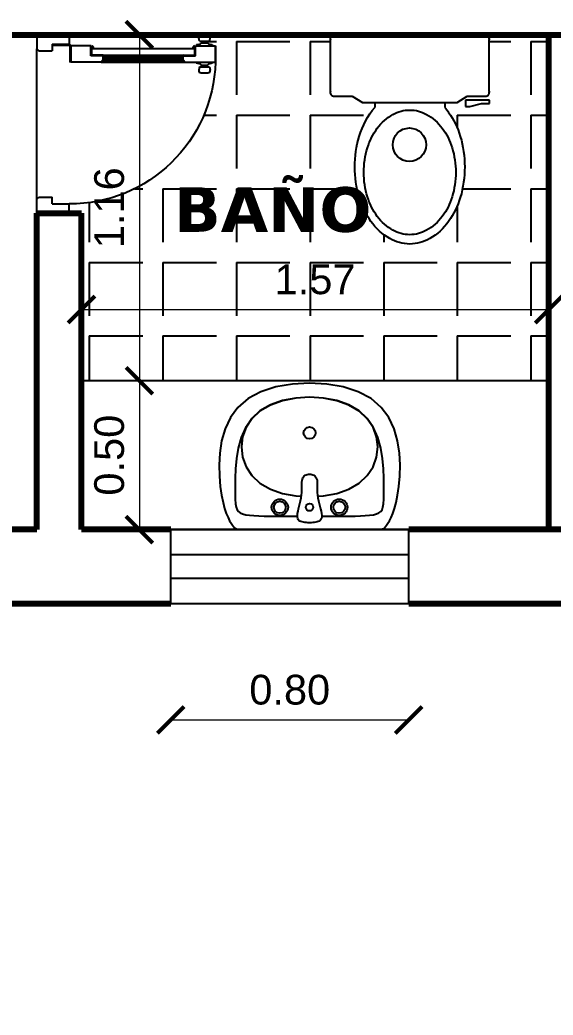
# Model space of a CAD drawing. Header units: inches. Extents: x -1.4 to 10.6, y -3.4 to 32.7.
# Drawn here: x 5.782 to 7.575, y 2.168 to 5.513 of the extents above; entities that cross this region are included whole.
import ezdxf

# ---------------------------------------------------------------- set-up
doc = ezdxf.new("R2010")
doc.units = ezdxf.units.IN
doc.header["$MEASUREMENT"] = 0
doc.linetypes.add('0', pattern=[0])
doc.linetypes.add('CONTINUA', pattern=[0])
for name, color, linetype in [('Baño', 2, 'Continuous'), ('Cotas', 60, 'Continuous'), ('Puertas', 1, 'Continuous'), ('Texto', 98, 'Continuous'), ('Textura piso', 8, 'Continuous'), ('Ventana', 4, 'Continuous')]:
    doc.layers.add(name, color=color, linetype=linetype)
doc.layers.add('Paredes', color=5, linetype='Continuous', lineweight=80)
doc.styles.get("Standard").update_dxf_attribs({"font": 'arial.ttf'})
doc.dimstyles.new('Cotas', dxfattribs={"dimtxt": 0.1, "dimasz": 0.09, "dimexe": 0.2, "dimexo": 0.4, "dimgap": 0.05, "dimtad": 1, "dimzin": 0, "dimdsep": 46, "dimtxsty": 'Standard', "dimblk": 'ARCHTICK', "dimcen": 0.09, "dimse1": 1, "dimse2": 1, "dimclrd": 60, "dimclre": 256, "dimadec": 0, "dimazin": 0, "dimtfac": 1, "dimtix": 1, "dimtofl": 0, "dimtmove": 1, "dimatfit": 3, "dimfxl": 0, "dimtolj": 1, "dimtzin": 0, "dimlwd": 9, "dimarcsym": 0})

# ---------------------------------------------------------------- blocks, each defined once
blk = doc.blocks.new('Baño')
at = {"layer": 'Baño'}
for p, q in [((148.2598698661608, 39.90494188053715), (148.4310189969524, 39.90494188053717)), ((148.2420898661609, 39.89160688053715), (148.2420898661609, 39.83141136659597)), ((148.4487989969523, 39.3848521794429), (148.4487989969523, 39.89160688053715)), ((148.2420898661609, 39.83141136659597), (148.220561570819, 39.79750871307729)), ((148.220561570819, 39.79750871307729), (148.220561570819, 39.47895034690276)), ((148.220561570819, 39.75585038143082, 0.32), (148.2046609209709, 39.75585038143082, 0.32)), ((148.220561570819, 39.52060867854924, 0.32), (148.2042419111562, 39.52060867854924, 0.32)), ((148.220561570819, 39.47895034690276), (148.2420898661609, 39.44504769338408)), ((148.207575777747, 39.45050578759805, 0.62), (148.207575777747, 39.43618843238762, 0.62)), ((148.228703689691, 39.45050578759805, 0.62), (148.207575777747, 39.45050578759805, 0.62)), ((148.228703689691, 39.37050578759805, 0.62), (148.228703689691, 39.45050578759805, 0.62)), ((148.2420898661609, 39.44504769338408), (148.2420898661609, 39.38485217944296)), ((148.207575777747, 39.43618843238762, 0.62), (148.2178061351094, 39.39701970932495, 0.62)), ((148.2178061351094, 39.39701970932495, 0.62), (148.2178061351094, 39.37050578759805, 0.62)), ((148.2178061351094, 39.37050578759805, 0.62), (148.228703689691, 39.37050578759805, 0.62)), ((148.2598698661695, 39.37151717944296), (148.4310189969691, 39.3715171794429))]:
    blk.add_line(p, q, dxfattribs=at)
for points in [[(147.7453549411093, 39.63822952999003, -0.1324146496395949), (147.7634615109728, 39.70540146241761, -0.1066858000349625), (147.8212793063482, 39.76882909298546, -0.08321270228500031), (147.9019459951126, 39.80809676262373, -0.0718684352247212), (148.0045769386224, 39.82292520321816, -0.07186843522473267), (148.1072078821323, 39.80809676262372, -0.1029326878434058), (148.2046609209712, 39.75585038143082, -0.1066858000349374)], [(148.2042419111581, 39.52060867854924, -0.02569059615055028), (148.1878745708967, 39.5076299669946, -0.0832127022849835), (148.1072078821323, 39.46836229735632, -0.07186843522471563), (148.0045769386224, 39.45353385676189, -0.0718684352247212), (147.9019459951126, 39.46836229735632, -0.08321270228500031), (147.8212793063482, 39.5076299669946, -0.1066858000349711), (147.7634615109728, 39.57105759756247, -0.1324146496395283), (147.7453549411093, 39.63822952999003, -0.1324146496395949)]]:
    blk.add_lwpolyline(points, format="xyb", dxfattribs=at)
blk.add_lwpolyline([(147.9861445931969, 39.79278360772889, -0.07425913598436505), (148.0688785474117, 39.78042796964695, -0.08494933171135165), (148.1343171702066, 39.74751731443708, -0.1062978678153886), (148.1809002466463, 39.6947806705178, -0.1286324287259452), (148.1956922611758, 39.6382348152536, -0.1286324287259608), (148.1809002466463, 39.58168895998941, -0.1062978678154223), (148.1343171702066, 39.52895231607012, -0.08494933171135154), (148.0688785474117, 39.49604166086024, -0.07425913598439468), (147.9861445931969, 39.4836860227783, -0.07425913598436505), (147.9034106389822, 39.49604166086024, -0.08494933171135173), (147.8379720161873, 39.52895231607012, -0.1062978678153378), (147.7913889397475, 39.58168895998938, -0.1286324287259217), (147.7765969252181, 39.6382348152536, -0.1286324287259374), (147.7913889397475, 39.6947806705178, -0.1062978678153715), (147.8379720161873, 39.74751731443708, -0.08494933171130772), (147.9034106389821, 39.78042796964695, -0.07425913598438207)], format="xyb", close=True, dxfattribs=at)
blk.add_circle((148.0790900208394, 39.63932546672962), 0.05616741615928333, dxfattribs=at)
for centre, start, end in [((148.2552800966352, 39.89254073990467), 69.69005046657914, 184.0497448252394), ((148.435608766478, 39.89254073990467), 355.9502551747607, 110.3099495334209), ((148.2552800966352, 39.38391832007537), 175.9502551747602, 290.3099495687844), ((148.435608766478, 39.38391832007537), 249.6900505346408, 4.049744825239368)]:
    blk.add_arc(centre, 0.01322324745609266, start, end, dxfattribs=at)
blk = doc.blocks.new('lavacaras')
at = {"layer": 'Baño', "linetype": '0'}
for p, q in [((152.2572976162568, 38.13559269389017), (152.2068418870901, 38.11918644389017)), ((152.3125970954235, 38.14543644389017), (152.2572976162568, 38.13559269389017)), ((152.3703184495901, 38.14871769389017), (152.3125970954235, 38.14543644389017)), ((152.4280398037568, 38.14543644389017), (152.3703184495901, 38.14871769389017)), ((152.4833392829235, 38.13559269389017), (152.4280398037568, 38.14543644389017)), ((152.5337950120901, 38.11918644389017), (152.4833392829235, 38.13559269389017)), ((152.2068418870901, 38.11918644389017), (152.1636517829235, 38.09621769389017)), ((152.3703184495901, 38.10100936055684), (152.3237689704235, 38.09815779805683)), ((152.3703184495901, 38.1008010272235), (152.3237689704235, 38.0979104022235)), ((152.4168679287568, 38.09815779805683), (152.3703184495901, 38.10100936055684)), ((152.4168679287568, 38.0979104022235), (152.3703184495901, 38.1008010272235)), ((152.5769851162568, 38.09621769389017), (152.5337950120901, 38.11918644389017)), ((152.1295632412568, 38.06693058451517), (152.1040684495901, 38.03254581889017)), ((152.1636517829235, 38.09621769389017), (152.1295632412568, 38.06693058451517)), ((152.2384825120901, 38.07534529805684), (152.2036517829235, 38.05538436055684)), ((152.2384825120901, 38.0747854022235), (152.2036517829235, 38.0545510272235)), ((152.2791726162568, 38.08960311055684), (152.2384825120901, 38.07534529805684)), ((152.2791726162568, 38.0892385272235), (152.2384825120901, 38.0747854022235)), ((152.3237689704235, 38.09815779805683), (152.2791726162568, 38.08960311055684)), ((152.3237689704235, 38.0979104022235), (152.2791726162568, 38.0892385272235)), ((152.4614642829235, 38.08960311055684), (152.4168679287568, 38.09815779805683)), ((152.4614642829235, 38.0892385272235), (152.4168679287568, 38.0979104022235)), ((152.5021543870901, 38.07534529805684), (152.4614642829235, 38.08960311055684)), ((152.5021543870901, 38.0747854022235), (152.4614642829235, 38.0892385272235)), ((152.5369851162568, 38.05538436055684), (152.5021543870901, 38.07534529805684)), ((152.5369851162568, 38.0545510272235), (152.5021543870901, 38.0747854022235)), ((152.6110736579234, 38.06693058451517), (152.5769851162568, 38.09621769389017)), ((152.6365684495901, 38.03254581889017), (152.6110736579234, 38.06693058451517)), ((152.1040684495901, 38.03254581889017), (152.0860736579235, 37.99452824076517)), ((152.2036517829235, 38.0545510272235), (152.1761452725068, 38.02876163920267)), ((152.2036517829235, 38.05538436055684), (152.1763080329235, 38.02995792826517)), ((152.5643288662568, 38.02995792826517), (152.5369851162568, 38.05538436055684)), ((152.5644916266735, 38.02876163920267), (152.5369851162568, 38.0545510272235)), ((152.6545632412568, 37.99452824076517), (152.6365684495901, 38.03254581889017)), ((152.1554746995901, 37.99854842305683), (152.1406635016735, 37.96526880066101)), ((152.1567767829235, 38.0002541522235), (152.1450580329235, 37.96769881368184)), ((152.1761452725068, 38.02876163920267), (152.1554746995901, 37.99854842305683)), ((152.1763080329235, 38.02995792826517), (152.1567767829235, 38.0002541522235)), ((152.5838601162568, 38.0002541522235), (152.5643288662568, 38.02995792826517)), ((152.5851621995901, 37.99854842305683), (152.5644916266735, 38.02876163920267)), ((152.5955788662568, 37.96769881368184), (152.5838601162568, 38.0002541522235)), ((152.5999733975068, 37.96526880066101), (152.5851621995901, 37.99854842305683)), ((152.0860736579235, 37.99452824076517), (152.0744851162568, 37.95434269389017)), ((152.1406635016735, 37.96526880066101), (152.1307351162568, 37.93028019389017)), ((152.1450580329235, 37.96769881368184), (152.1411517829235, 37.93371769389017)), ((152.5994851162568, 37.93371769389017), (152.5955788662568, 37.96769881368184)), ((152.6099017829235, 37.93028019389017), (152.5999733975068, 37.96526880066101)), ((152.6661517829235, 37.95434269389017), (152.6545632412568, 37.99452824076517)), ((152.0744851162568, 37.95434269389017), (152.0682090745901, 37.91345402201517)), ((152.1411517829235, 37.93371769389017), (152.1450580329235, 37.8997365740985)), ((152.5955788662568, 37.8997365740985), (152.5994851162568, 37.93371769389017)), ((152.6724278245901, 37.91345402201517), (152.6661517829235, 37.95434269389017)), ((152.0682090745901, 37.91345402201517), (152.0661517829234, 37.87332706889017)), ((152.1307351162568, 37.93028019389017), (152.1247129808401, 37.89494002461934)), ((152.1450580329235, 37.8997365740985), (152.1567767829235, 37.86718123555684)), ((152.5838601162568, 37.86718123555683), (152.5955788662568, 37.8997365740985)), ((152.6159239183401, 37.89494002461934), (152.6099017829235, 37.93028019389017)), ((152.6744851162568, 37.87332706889017), (152.6724278245901, 37.91345402201517)), ((152.0661517829234, 37.87332706889017), (152.0672194912568, 37.83542667826516)), ((152.1247129808401, 37.89494002461934), (152.1216205329235, 37.8606057147235)), ((152.1567767829235, 37.86718123555684), (152.1763080329235, 37.83747745951517)), ((152.5643288662568, 37.83747745951517), (152.5838601162568, 37.86718123555683)), ((152.6190163662568, 37.8606057147235), (152.6159239183401, 37.89494002461934)), ((152.6734174079235, 37.83542667826516), (152.6744851162568, 37.87332706889017)), ((152.0672194912568, 37.83542667826516), (152.0703184495901, 37.80121769389017)), ((152.1216205329235, 37.8606057147235), (152.1204812100068, 37.82863468607767)), ((152.1763080329235, 37.83747745951517), (152.2036517829235, 37.8120510272235)), ((152.347719979538, 37.83024740580423), (152.3498692308401, 37.83361321211933)), ((152.3498692308401, 37.83361321211933), (152.3525165290172, 37.83635401452819)), ((152.3525165290172, 37.83635401452819), (152.3555788662568, 37.83850888139017)), ((152.3555788662568, 37.83850888139017), (152.3589732347464, 37.84011688106465)), ((152.3589732347464, 37.84011688106465), (152.3626166266735, 37.841217081911)), ((152.3626166266735, 37.841217081911), (152.3664260342255, 37.84184855228861)), ((152.3664260342255, 37.84184855228861), (152.3703184495901, 37.84205036055684)), ((152.3703184495901, 37.84205036055684), (152.3742108649547, 37.84184855228861)), ((152.3742108649547, 37.84184855228861), (152.3780202725068, 37.841217081911)), ((152.3780202725068, 37.841217081911), (152.3816636644339, 37.84011688106465)), ((152.3816636644339, 37.84011688106465), (152.3850580329234, 37.83850888139017)), ((152.3850580329234, 37.83850888139017), (152.388120370163, 37.83635401452819)), ((152.388120370163, 37.83635401452819), (152.3907676683401, 37.83361321211933)), ((152.3907676683401, 37.83361321211933), (152.3929169196422, 37.83024740580423)), ((152.5369851162568, 37.8120510272235), (152.5643288662568, 37.83747745951517)), ((152.6201556891735, 37.82863468607767), (152.6190163662568, 37.8606057147235)), ((152.6703184495901, 37.80121769389017), (152.6734174079235, 37.83542667826516)), ((152.0703184495901, 37.80121769389017), (152.0744997646943, 37.77184269389017)), ((152.1204812100068, 37.82863468607767), (152.1203184495901, 37.80038436055683)), ((152.1203184495901, 37.80038436055683), (152.1203672777151, 37.7768947772235)), ((152.2036517829235, 37.8120510272235), (152.2384825120901, 37.7920900897235)), ((152.3446539801891, 37.81008239050475), (152.3447618089651, 37.81610694389017)), ((152.3447194912568, 37.80345723555683), (152.3446539801891, 37.81008239050475)), ((152.3447947679495, 37.79626565873392), (152.3447194912568, 37.80345723555683)), ((152.3447618089651, 37.81610694389017), (152.3452065518036, 37.82149671602559)), ((152.3452065518036, 37.82149671602559), (152.3461517829234, 37.82621752722351)), ((152.3461517829234, 37.82621752722351), (152.347719979538, 37.83024740580423)), ((152.3929169196422, 37.83024740580423), (152.3944851162568, 37.82621752722351)), ((152.3944851162568, 37.82621752722351), (152.395430347051, 37.82149671602559)), ((152.395430347051, 37.82149671602559), (152.3958750876109, 37.81610694389017)), ((152.3959173870901, 37.80345723555683), (152.3958420905406, 37.79626565873392)), ((152.3958750876109, 37.81610694389017), (152.3959829102021, 37.81008239050475)), ((152.3959829102021, 37.81008239050475), (152.3959173870901, 37.80345723555683)), ((152.5021543870901, 37.7920900897235), (152.5369851162568, 37.8120510272235)), ((152.6203184495901, 37.80038436055683), (152.6201556891735, 37.82863468607767)), ((152.6202696214651, 37.7768947772235), (152.6203184495901, 37.80038436055683)), ((152.666137134486, 37.77184269389017), (152.6703184495901, 37.80121769389017)), ((152.0744997646943, 37.77184269389017), (152.0793939704234, 37.74715519389017)), ((152.1203672777151, 37.7768947772235), (152.1207090745901, 37.75793644389017)), ((152.2384825120901, 37.7920900897235), (152.2791726162568, 37.7778322772235)), ((152.2791726162568, 37.7778322772235), (152.3237689704235, 37.7692775897235)), ((152.3237689704235, 37.7692775897235), (152.3428757699025, 37.76810713123793)), ((152.3419806403453, 37.76254558288757), (152.3434434495901, 37.77163419389016)), ((152.3434434495901, 37.77163419389016), (152.3443203213349, 37.78031995821308)), ((152.3443203213349, 37.78031995821308), (152.3447162360484, 37.78854183972351)), ((152.3447162360484, 37.78854183972351), (152.3447947679495, 37.79626565873392)), ((152.3958420905406, 37.79626565873392), (152.3959205928193, 37.78854183972351)), ((152.3959205928193, 37.78854183972351), (152.3963164661917, 37.78031995821308)), ((152.3963164661917, 37.78031995821308), (152.3971932829234, 37.77163419389016)), ((152.3971932829234, 37.77163419389016), (152.3986560228323, 37.76254558288757)), ((152.3977609375933, 37.76810711949558), (152.4168679287568, 37.7692775897235)), ((152.4168679287568, 37.7692775897235), (152.4614642829235, 37.7778322772235)), ((152.4614642829235, 37.7778322772235), (152.5021543870901, 37.7920900897235)), ((152.6199278245901, 37.75793644389017), (152.6202696214651, 37.7768947772235)), ((152.6612429287568, 37.74715519389017), (152.666137134486, 37.77184269389017)), ((152.0793939704234, 37.74715519389017), (152.0847764574026, 37.72668644389017)), ((152.1207090745901, 37.75793644389017), (152.1216368089651, 37.74296248555684)), ((152.1216368089651, 37.74296248555684), (152.1234434495901, 37.73142602722351)), ((152.1234434495901, 37.73142602722351), (152.1264219652151, 37.72278019389017)), ((152.3334438564912, 37.72580047481465), (152.3356049079235, 37.7346547147235)), ((152.3356049079235, 37.7346547147235), (152.3378733812307, 37.74386052494486)), ((152.3378733812307, 37.74386052494486), (152.3400612881318, 37.75322258711934)), ((152.3400612881318, 37.75322258711934), (152.3419806403453, 37.76254558288757)), ((152.3986560228323, 37.76254558288757), (152.4005752959443, 37.75322258711934)), ((152.4005752959443, 37.75322258711934), (152.4027631198375, 37.74386052494486)), ((152.4027631198375, 37.74386052494486), (152.4050315120901, 37.7346547147235)), ((152.4050315120901, 37.7346547147235), (152.4071924902802, 37.72580047481465)), ((152.6142149339651, 37.72278019389017), (152.6171934495901, 37.73142602722351)), ((152.6171934495901, 37.73142602722351), (152.6190000902151, 37.74296248555684)), ((152.6190000902151, 37.74296248555684), (152.6199278245901, 37.75793644389017)), ((152.6558604417776, 37.72668644389017), (152.6612429287568, 37.74715519389017)), ((152.0847764574026, 37.72668644389017), (152.0904226162568, 37.70996769389017)), ((152.0904226162568, 37.70996769389017), (152.096107837611, 37.69653019389017)), ((152.1264219652151, 37.72278019389017), (152.1308653245901, 37.71647811055684)), ((152.1308653245901, 37.71647811055684), (152.1370664964651, 37.71197290222351)), ((152.1370664964651, 37.71197290222351), (152.1453184495901, 37.70871769389016)), ((152.1453184495901, 37.70871769389016), (152.1558327725068, 37.70624210795267)), ((152.1558327725068, 37.70624210795267), (152.1684955329235, 37.70438175639017)), ((152.1684955329235, 37.70438175639017), (152.1831114183401, 37.70304874857767)), ((152.1831114183401, 37.70304874857767), (152.1994851162568, 37.70215519389017)), ((152.1994851162568, 37.70215519389017), (152.2174213141735, 37.70161320170267)), ((152.2174213141735, 37.70161320170267), (152.2367246995901, 37.70133488139017)), ((152.2367246995901, 37.70133488139017), (152.2571999600068, 37.70123234232767)), ((152.2571999600068, 37.70123234232767), (152.2786517829234, 37.70121769389017)), ((152.2786517829234, 37.70121769389017), (152.3008848558401, 37.70121769389017)), ((152.3008848558401, 37.70121769389017), (152.3237038662568, 37.70121769389017)), ((152.3237038662568, 37.70121769389017), (152.3295254496966, 37.70121769389017)), ((152.3294851162568, 37.70330036055684), (152.3301959723766, 37.70992797937194)), ((152.3295925381318, 37.69775350020527), (152.3294851162568, 37.70330036055684)), ((152.3305007412568, 37.69322229024434), (152.3295925381318, 37.69775350020527)), ((152.3301959723766, 37.70992797937194), (152.3315782152151, 37.71749312357767)), ((152.3315782152151, 37.71749312357767), (152.3334438564912, 37.72580047481465)), ((152.4071924902802, 37.72580047481465), (152.409058071986, 37.71749312357767)), ((152.409058071986, 37.71749312357767), (152.4104402747854, 37.70992797937194)), ((152.4110437090302, 37.69775350020527), (152.4101355459443, 37.69322229024434)), ((152.4104402747854, 37.70992797937194), (152.4111511162568, 37.70330036055684)), ((152.4111511162568, 37.70330036055684), (152.4110437090302, 37.69775350020527)), ((152.411110788317, 37.70121769389017), (152.4169330329235, 37.70121769389017)), ((152.4169330329235, 37.70121769389017), (152.4397520433401, 37.70121769389017)), ((152.4397520433401, 37.70121769389017), (152.4619851162568, 37.70121769389017)), ((152.4619851162568, 37.70121769389017), (152.4834369391735, 37.70123234232767)), ((152.4834369391735, 37.70123234232767), (152.5039121995901, 37.70133488139017)), ((152.5039121995901, 37.70133488139017), (152.5232155850068, 37.70161320170267)), ((152.5232155850068, 37.70161320170267), (152.5411517829235, 37.70215519389017)), ((152.5411517829235, 37.70215519389017), (152.5575254808401, 37.70304874857767)), ((152.5575254808401, 37.70304874857767), (152.5721413662568, 37.70438175639017)), ((152.5721413662568, 37.70438175639017), (152.5848041266734, 37.70624210795267)), ((152.5848041266734, 37.70624210795267), (152.5953184495901, 37.70871769389016)), ((152.5953184495901, 37.70871769389016), (152.6035704027151, 37.71197290222351)), ((152.6035704027151, 37.71197290222351), (152.6097715745901, 37.71647811055684)), ((152.6097715745901, 37.71647811055684), (152.6142149339651, 37.72278019389017)), ((152.6445290615693, 37.69653019389017), (152.6502142829235, 37.70996769389017)), ((152.6502142829235, 37.70996769389017), (152.6558604417776, 37.72668644389017)), ((152.096107837611, 37.69653019389017), (152.1016075120901, 37.68590519389017)), ((152.1016075120901, 37.68590519389017), (152.1066970303193, 37.67762394389017)), ((152.1066970303193, 37.67762394389017), (152.1111517829235, 37.67121769389017)), ((152.1111517829235, 37.67121769389017), (152.1148480719859, 37.66626652201517)), ((152.1148480719859, 37.66626652201517), (152.1180658454234, 37.66254581889017)), ((152.3321511318818, 37.68958953731465), (152.3305007412568, 37.69322229024434)), ((152.3344851162568, 37.68673804805684), (152.3321511318818, 37.68958953731465)), ((152.3374441006318, 37.68455062911153), (152.3344851162568, 37.68673804805684)), ((152.3409694912568, 37.68291008711934), (152.3374441006318, 37.68455062911153)), ((152.3450026943818, 37.6816992287209), (152.3409694912568, 37.68291008711934)), ((152.3494851162568, 37.68080086055684), (152.3450026943818, 37.6816992287209)), ((152.3543516523896, 37.68011732149434), (152.3494851162568, 37.68080086055684)), ((152.3595111553193, 37.67962907930684), (152.3543516523896, 37.68011732149434)), ((152.3648659668427, 37.67933613399434), (152.3595111553193, 37.67962907930684)), ((152.3703184287568, 37.67923848555684), (152.3648659668427, 37.67933613399434)), ((152.3757708828583, 37.67933613399434), (152.3703184287568, 37.67923848555684)), ((152.3811256709443, 37.67962907930684), (152.3757708828583, 37.67933613399434)), ((152.3862851348115, 37.68011732149434), (152.3811256709443, 37.67962907930684)), ((152.3911516162568, 37.68080086055684), (152.3862851348115, 37.68011732149434)), ((152.3956339687958, 37.6816992287209), (152.3911516162568, 37.68080086055684)), ((152.3996670928193, 37.68291008711934), (152.3956339687958, 37.6816992287209)), ((152.4031924004365, 37.68455062911153), (152.3996670928193, 37.68291008711934)), ((152.4061513037568, 37.68673804805684), (152.4031924004365, 37.68455062911153)), ((152.4084852148896, 37.68958953731465), (152.4061513037568, 37.68673804805684)), ((152.4101355459443, 37.69322229024434), (152.4084852148896, 37.68958953731465)), ((152.6225710537568, 37.66254581889017), (152.6257888271943, 37.66626652201517)), ((152.6257888271943, 37.66626652201517), (152.6294851162568, 37.67121769389017)), ((152.6294851162568, 37.67121769389017), (152.6339398688609, 37.67762394389017)), ((152.6339398688609, 37.67762394389017), (152.6390293870901, 37.68590519389017)), ((152.6390293870901, 37.68590519389017), (152.6445290615693, 37.69653019389017)), ((152.1180658454234, 37.66254581889017), (152.121185962611, 37.65987980326517)), ((152.121185962611, 37.65987980326517), (152.1245892829235, 37.65809269389017)), ((152.1245892829235, 37.65809269389017), (152.1286566657359, 37.65700870951517)), ((152.1286566657359, 37.65700870951517), (152.1337689704234, 37.65645206889018)), ((152.1303184495901, 37.65621769389017), (152.6103184495901, 37.65621769389017)), ((152.1337689704234, 37.65645206889018), (152.1403070563609, 37.65624699076517)), ((152.1403070563609, 37.65624699076517), (152.1486517829235, 37.65621769389017)), ((152.1486517829235, 37.65621769389017), (152.1590928636526, 37.65621769389017)), ((152.1590928636526, 37.65621769389017), (152.1715554287568, 37.65621769389017)), ((152.1715554287568, 37.65621769389017), (152.1858734626109, 37.65621769389017)), ((152.1858734626109, 37.65621769389017), (152.2018809495901, 37.65621769389017)), ((152.2018809495901, 37.65621769389017), (152.2194118740693, 37.65621769389017)), ((152.2194118740693, 37.65621769389017), (152.2383002204234, 37.65621769389017)), ((152.2383002204234, 37.65621769389017), (152.2583799730276, 37.65621769389017)), ((152.2583799730276, 37.65621769389017), (152.2794851162568, 37.65621769389017)), ((152.2794851162568, 37.65621769389017), (152.3014414964651, 37.65621769389017)), ((152.3014414964651, 37.65621769389017), (152.3240424079235, 37.65621769389017)), ((152.3240424079235, 37.65621769389017), (152.3470730068818, 37.65621769389017)), ((152.3470730068818, 37.65621769389017), (152.3703184495901, 37.65621769389017)), ((152.3703184495901, 37.65621769389017), (152.3935638922985, 37.65621769389017)), ((152.3935638922985, 37.65621769389017), (152.4165944912568, 37.65621769389017)), ((152.4165944912568, 37.65621769389017), (152.4391954027151, 37.65621769389017)), ((152.4391954027151, 37.65621769389017), (152.4611517829235, 37.65621769389017)), ((152.4611517829235, 37.65621769389017), (152.4822569261526, 37.65621769389017)), ((152.4822569261526, 37.65621769389017), (152.5023366787568, 37.65621769389017)), ((152.5023366787568, 37.65621769389017), (152.5212250251109, 37.65621769389017)), ((152.5212250251109, 37.65621769389017), (152.5387559495901, 37.65621769389017)), ((152.5387559495901, 37.65621769389017), (152.5547634365693, 37.65621769389017)), ((152.5547634365693, 37.65621769389017), (152.5690814704234, 37.65621769389017)), ((152.5690814704234, 37.65621769389017), (152.5815440355276, 37.65621769389017)), ((152.5815440355276, 37.65621769389017), (152.5919851162568, 37.65621769389017)), ((152.5919851162568, 37.65621769389017), (152.6003298428193, 37.65624699076517)), ((152.6003298428193, 37.65624699076517), (152.6068679287568, 37.65645206889018)), ((152.6068679287568, 37.65645206889018), (152.6119802334443, 37.65700870951517)), ((152.6119802334443, 37.65700870951517), (152.6160476162568, 37.65809269389017)), ((152.6160476162568, 37.65809269389017), (152.6194509365693, 37.65987980326517)), ((152.6194509365693, 37.65987980326517), (152.6225710537568, 37.66254581889017))]:
    blk.add_line(p, q, dxfattribs=at)
for centre, radius in [((152.3703184495901, 37.9811533935036), 0.02), ((152.2703184495901, 37.73121769389017), 0.0275), ((152.2703184495901, 37.73121769389017), 0.02), ((152.3703184495901, 37.73121769389017), 0.0125), ((152.4703184495901, 37.73121769389017), 0.0275), ((152.4703184495901, 37.73121769389017), 0.02)]:
    blk.add_circle(centre, radius, dxfattribs=at)
blk = doc.blocks.new('puerta')
at = {"layer": 'Puertas'}
for p, q in [((146.9906374203522, 39.05683716499534), (146.9906374202843, 38.94883716393373)), ((146.9906374203522, 39.05683716499534), (147.0377794202944, 39.05683716406654)), ((146.9906374203522, 39.05683716499534), (146.9906374202843, 38.94883716393373)), ((146.9906374203522, 39.05683716499534), (147.0377794202944, 39.05683716406654)), ((147.0377794202944, 39.05683716406654), (147.0446374202665, 39.04997916447999)), ((147.0377794202944, 39.05683716406654), (147.0446374202665, 39.04997916447999)), ((147.0446374202665, 39.04997916447999), (147.0446374202448, 39.00499716510603)), ((147.0446374202665, 39.04997916447999), (147.0446374202448, 39.00499716510603)), ((147.54349542041, 39.05683716403333), (147.5366374203649, 39.04997916440337)), ((147.54349542041, 39.05683716403333), (147.5366374203649, 39.04997916440337)), ((147.5366374203649, 39.04997916440337), (147.5366374203432, 39.00499716502942)), ((147.5366374203649, 39.04997916440337), (147.5366374203432, 39.00499716502942)), ((147.5906374203522, 39.05683716496718), (147.54349542041, 39.05683716403333)), ((147.5906374203522, 39.05683716496718), (147.54349542041, 39.05683716403333)), ((147.5906374203522, 39.05683716496718), (147.5906374202842, 38.94883716390557)), ((147.5906374203522, 39.05683716496718), (147.5906374202842, 38.94883716390557)), ((147.0219574203062, 39.0049971639783), (147.0446374202448, 39.00499716510603)), ((147.0219574203062, 39.0049971639783), (147.0446374202448, 39.00499716510603)), ((147.0219574203062, 39.0049971639783), (147.0219574202383, 38.94883716469283)), ((147.0219574203062, 39.0049971639783), (147.0219574202383, 38.94883716469283)), ((147.0262774202799, 39.00283716503932), (147.024117420247, 39.00283716466583)), ((147.0262774202799, 39.00283716503932), (147.024117420247, 39.00283716466583)), ((147.024117420247, 39.00283716466583), (147.0241174202712, 38.94883716506635)), ((147.024117420247, 39.00283716466583), (147.0241174202712, 38.94883716506635)), ((147.0262774202799, 39.00283716503932), (147.0262774201877, 38.94883716543983)), ((147.0262774202799, 39.00283716503932), (147.0262774201877, 38.94883716543983)), ((147.5593174203981, 39.00499716429454), (147.5366374203432, 39.00499716502942)), ((147.5593174203981, 39.00499716429454), (147.5366374203432, 39.00499716502942)), ((147.5593174203981, 39.00499716429454), (147.5593174203302, 38.94883716500908)), ((147.5593174203981, 39.00499716429454), (147.5593174203302, 38.94883716500908)), ((146.9906374202843, 38.94883716393373), (147.0219574202383, 38.94883716469283)), ((146.9906374202843, 38.94883716393373), (147.0219574202383, 38.94883716469283)), ((147.0241174202712, 38.94883716506635), (147.0262774201877, 38.94883716543983)), ((147.0241174202712, 38.94883716506635), (147.0262774201877, 38.94883716543983)), ((147.028437420245, 38.94667716426473), (147.0284374202692, 38.94451716457878)), ((147.028437420245, 38.94667716426473), (147.082437420254, 38.94667716428896)), ((147.028437420245, 38.94667716426473), (147.0284374202692, 38.94451716457878)), ((147.028437420245, 38.94667716426473), (147.082437420254, 38.94667716428896)), ((147.0824374202782, 38.94451716460301), (147.0284374202692, 38.94451716457878)), ((147.0824374202782, 38.94451716460301), (147.0284374202692, 38.94451716457878)), ((147.0284374202117, 38.87550516520611), (147.0284374202934, 38.94235716489281)), ((147.0824374201861, 38.94235716491707), (147.0284374202934, 38.94235716489281)), ((147.0284374202934, 38.94235716489281), (147.0824374201861, 38.94235716491707)), ((147.0284374202117, 38.87550516520611), (147.0284374202934, 38.94235716489281)), ((147.0824374201861, 38.94235716491707), (147.0284374202934, 38.94235716489281)), ((147.0284374202934, 38.94235716489281), (147.0824374201861, 38.94235716491707)), ((147.0824374202782, 38.94451716460301), (147.082437420254, 38.94667716428896)), ((147.0824374202782, 38.94451716460301), (147.082437420254, 38.94667716428896)), ((147.0824374202128, 38.84121516439505), (147.0824374201861, 38.94235716491707)), ((147.0824374202128, 38.84121516439505), (147.0824374201861, 38.94235716491707)), ((147.5906374202842, 38.94883716390557), (147.5593174203302, 38.94883716500908)), ((147.5906374202842, 38.94883716390557), (147.5593174203302, 38.94883716500908)), ((147.0612154202083, 38.87550516505321), (147.0284374202117, 38.87550516520611)), ((147.0612154202083, 38.87550516505321), (147.0284374202117, 38.87550516520611)), ((147.0352954201863, 38.87334516461054), (147.0284374202359, 38.87334516365753)), ((147.0352954201863, 38.87334516461054), (147.0284374202359, 38.87334516365753)), ((147.0352954202081, 38.86648716407095), (147.0352954201863, 38.87334516461054)), ((147.0352954202081, 38.86648716407095), (147.0352954201863, 38.87334516461054)), ((147.0374554212625, 38.87334516498404), (147.037455421035, 38.52584916531587)), ((147.0374554213048, 38.87334516498404), (147.037455421035, 38.52584916531587)), ((147.0374554202193, 38.87334516498405), (147.0590554201997, 38.87334516499374)), ((147.0590554201997, 38.87334516499374), (147.0374554202193, 38.87334516498405)), ((147.0374554212625, 38.87334516498404), (147.037455421035, 38.52584916531587)), ((147.0374554213048, 38.87334516498404), (147.037455421035, 38.52584916531587)), ((147.0374554202193, 38.87334516498405), (147.0590554201997, 38.87334516499374)), ((147.0590554201997, 38.87334516499374), (147.0374554202193, 38.87334516498405)), ((147.059055421238, 38.87550516506327), (147.0590554211367, 38.56655166482111)), ((147.0590554212886, 38.87550516506327), (147.0590554211367, 38.56655166482111)), ((147.059055421238, 38.87550516506327), (147.0590554211367, 38.56655166482111)), ((147.0590554212886, 38.87550516506327), (147.0590554211367, 38.56655166482111)), ((147.0590554201892, 38.83435716516741), (147.0590554201997, 38.87334516499374)), ((147.0590554201892, 38.83435716516741), (147.0590554201997, 38.87334516499374)), ((147.0612154202221, 38.83435716367829), (147.0612154202083, 38.87550516505321)), ((147.0612154202221, 38.83435716367829), (147.0612154202083, 38.87550516505321)), ((147.0590554201892, 38.83435716516741), (147.0581981701253, 38.83349991428236)), ((147.0590554201892, 38.83435716516741), (147.0581981701253, 38.83349991428236)), ((147.0755794201678, 38.83435716476506), (147.0612154202221, 38.83435716367829)), ((147.0755794201678, 38.83435716476506), (147.0612154202221, 38.83435716367829)), ((147.0660612649834, 38.83435716404492), (147.066061264826, 38.56483716490528)), ((147.0660612649834, 38.83435716404492), (147.066061264826, 38.56483716490528)), ((147.0724298236567, 38.83435716452676), (147.0724298234477, 38.56483716552601)), ((147.0724298236567, 38.83435716452676), (147.0724298234477, 38.56483716552601)), ((147.0755794201678, 38.83435716476506), (147.0824374202128, 38.84121516439505)), ((147.0755794201678, 38.83435716476506), (147.0824374202128, 38.84121516439505)), ((147.0787982448587, 38.8375759892612), (147.0787982446988, 38.56161834209858)), ((147.0787982448587, 38.8375759892612), (147.0787982446988, 38.56161834209858)), ((147.0806522012288, 38.83942994551912), (147.0806522010067, 38.55976438518788)), ((147.0806522012288, 38.83942994551912), (147.0806522010067, 38.55976438518788)), ((147.0824374202128, 38.84121516439505), (147.0824374210928, 38.55797916516297)), ((147.0590554201947, 38.83264266363553), (147.0581981701253, 38.83349991428236)), ((147.0590554201947, 38.83264266363553), (147.0581981701253, 38.83349991428236)), ((147.0824374212565, 38.7957414395683), (147.0824374210928, 38.55797916516297)), ((147.0590554211367, 38.56655166482111), (147.0581981710729, 38.5656944157987)), ((147.0590554211367, 38.56655166482111), (147.0581981710729, 38.5656944157987)), ((147.0590554210257, 38.5648371651519), (147.0581981710729, 38.5656944157987)), ((147.0590554210257, 38.5648371651519), (147.0581981710729, 38.5656944157987)), ((147.0590554210257, 38.5648371651519), (147.0590554210153, 38.52584916532556)), ((147.0590554210257, 38.5648371651519), (147.0590554210153, 38.52584916532556)), ((147.0612154210587, 38.56483716552538), (147.0612154210725, 38.52368916415046)), ((147.0755794211207, 38.56483716474951), (147.0612154210587, 38.56483716552538)), ((147.0612154210587, 38.56483716552538), (147.0612154210725, 38.52368916415046)), ((147.0755794211207, 38.56483716474951), (147.0612154210587, 38.56483716552538)), ((147.0755794211207, 38.56483716474951), (147.0824374210928, 38.55797916516297)), ((147.0755794211207, 38.56483716474951), (147.0824374210928, 38.55797916516297)), ((147.0824374210928, 38.55797916516297), (147.0824374210032, 38.45683716464094)), ((147.0824374210928, 38.55797916516297), (147.0824374210032, 38.45683716464094)), ((146.9941141947501, 38.50484546943442), (146.9941141948409, 38.48200730528752)), ((146.9941141947501, 38.50484546943442), (146.9941141948409, 38.48200730528752)), ((147.0122374210795, 38.510692723528), (147.0029157239982, 38.51295652387711)), ((147.0122374210795, 38.510692723528), (147.0029157239982, 38.51295652387711)), ((147.0122374210795, 38.510692723528), (147.0122374209957, 38.47616005169444)), ((147.0122374210795, 38.510692723528), (147.0122374209957, 38.47616005169444)), ((147.0122374210795, 38.50357995224724), (147.0183124210049, 38.50357995155149)), ((147.0122374210795, 38.50357995224724), (147.0183124210049, 38.50357995155149)), ((147.0183124210049, 38.50357995155149), (147.0183124210374, 38.48327282227943)), ((147.0183124210049, 38.50357995155149), (147.0183124210374, 38.48327282227943)), ((147.0240813361825, 38.51975138812094), (147.0284374210401, 38.51975138716712)), ((147.0240813361825, 38.51975138812094), (147.0284374210401, 38.51975138716712)), ((147.035295421002, 38.52584916494239), (147.0284374210517, 38.52584916398935)), ((147.035295421002, 38.52584916494239), (147.0284374210517, 38.52584916398935)), ((147.0612154210725, 38.52368916415046), (147.0284374210759, 38.52368916430341)), ((147.0284374210759, 38.52368916430341), (147.0284374209941, 38.45683716461671)), ((147.0612154210725, 38.52368916415046), (147.0284374210759, 38.52368916430341)), ((147.0284374210759, 38.52368916430341), (147.0284374209941, 38.45683716461671)), ((147.0352954210967, 38.53270716548197), (147.035295421002, 38.52584916494239)), ((147.0352954210967, 38.53270716548197), (147.035295421002, 38.52584916494239)), ((147.037455421035, 38.52584916531587), (147.0590554210153, 38.52584916532556)), ((147.0590554210153, 38.52584916532556), (147.037455421035, 38.52584916531587)), ((147.037455421035, 38.52584916531587), (147.0590554210153, 38.52584916532556)), ((147.0590554210153, 38.52584916532556), (147.037455421035, 38.52584916531587)), ((147.0867935059067, 38.51975138810017), (147.0824374210491, 38.51975138719136)), ((147.0867935059067, 38.51975138810017), (147.0824374210491, 38.51975138719136)), ((147.0986374210008, 38.50357995228605), (147.0925624210755, 38.5035799529818)), ((147.0925624210755, 38.5035799529818), (147.0925624209916, 38.48327282184707)), ((147.0986374210008, 38.50357995228605), (147.0925624210755, 38.5035799529818)), ((147.0925624210755, 38.5035799529818), (147.0925624209916, 38.48327282184707)), ((147.0986374210008, 38.51069272170412), (147.1097948252599, 38.51295652448675)), ((147.0986374210008, 38.51069272170412), (147.1097948252599, 38.51295652448675)), ((147.0986374210008, 38.51069272170412), (147.0986374210333, 38.4761600517332)), ((147.0986374210008, 38.51069272170412), (147.0986374210333, 38.4761600517332)), ((147.118596354498, 38.50484546889288), (147.1185963544724, 38.48200730660862)), ((147.118596354498, 38.50484546889288), (147.1185963544724, 38.48200730660862)), ((146.9941141948231, 38.49711937380881), (146.9911648452406, 38.49711937362068)), ((146.9911648452406, 38.49711937362068), (146.9911648451854, 38.48973340072501)), ((146.9941141948231, 38.49711937380881), (146.9911648452406, 38.49711937362068)), ((146.9911648452406, 38.49711937362068), (146.9911648451854, 38.48973340072501)), ((146.9911648451854, 38.48973340072501), (146.9941141947679, 38.48973340091314)), ((146.9911648451854, 38.48973340072501), (146.9941141947679, 38.48973340091314)), ((146.9941141947679, 38.48973340091314), (146.9941141948231, 38.49711937380881)), ((146.9941141947679, 38.48973340091314), (146.9941141948231, 38.49711937380881)), ((147.0122374209957, 38.47616005169444), (147.002915724079, 38.47389624969363)), ((147.0122374209957, 38.47616005169444), (147.002915724079, 38.47389624969363)), ((147.0122374209956, 38.48327282297519), (147.0183124210374, 38.48327282227943)), ((147.0122374209956, 38.48327282297519), (147.0183124210374, 38.48327282227943)), ((147.0240813360898, 38.46710138716104), (147.0284374210637, 38.46710138806985)), ((147.0240813360898, 38.46710138716104), (147.0284374210637, 38.46710138806985)), ((147.0867935059303, 38.46710138714025), (147.0824374210727, 38.46710138809409)), ((147.0867935059303, 38.46710138714025), (147.0824374210727, 38.46710138809409)), ((147.0986374210333, 38.48327282301396), (147.0925624209916, 38.48327282184707)), ((147.0986374210333, 38.48327282301396), (147.0925624209916, 38.48327282184707)), ((147.0986374210333, 38.4761600517332), (147.1097948252243, 38.47389625030326)), ((147.0986374210333, 38.4761600517332), (147.1097948252243, 38.47389625030326)), ((147.0824374210032, 38.45683716464094), (147.0284374209941, 38.45683716461671)), ((147.0284374209941, 38.45683716461671), (147.0824374210032, 38.45683716464094)), ((147.0824374210032, 38.45683716464094), (147.0284374209941, 38.45683716461671)), ((147.0284374209941, 38.45683716461671), (147.0824374210032, 38.45683716464094))]:
    blk.add_line(p, q, dxfattribs=at)
blk.add_arc((147.069790356599, 38.94620789230198), 0.4895341227427837, 271.4803953626333, 0.3077353479702054, dxfattribs=at)
at = {"layer": 'Puertas', "extrusion": (0, 0, -1)}
for centre, major_axis, ratio, start_param, end_param in [((147.026277420212, 38.94667716389125), (0.001527350648308001, 0.001527350648308002), 0.9999999999767395, -1.570796326554149, 4.712388980625438), ((147.026277420212, 38.94667716389125), (0.001527350648308001, 0.001527350648308002), 0.9999999999767395, -1.570796326554149, 4.712388980625438), ((147.0352954201863, 38.87334516461054), (0.004849338308332562, 0.004849338308332563), 0.9999999999942492, 2.356194490841163, 3.926990817645954), ((147.0352954201863, 38.87334516461054), (0.004849338308332562, 0.004849338308332563), 0.9999999999942492, 2.356194490841163, 3.926990817645954), ((147.002252333901, 38.50484546867776), (0.00575453332861223, 0.005754533328612231), 0.9999999999948769, 3.92699081764332, 5.579393892327413), ((147.002252333901, 38.50484546867776), (0.00575453332861223, 0.005754533328612231), 0.9999999999948769, 3.92699081764332, 5.579393892327413), ((146.9984050946013, 38.51979629496938), (-0.01815587231763262, 0.01815587231763261), 0.9999999999995853, 2.357943461526905, 3.039769674775514), ((146.9984050946013, 38.51979629496938), (-0.01815587231763262, 0.01815587231763261), 0.9999999999995853, 2.357943461526905, 3.039769674775514), ((147.035295421002, 38.52584916494239), (-0.004849338308320128, 0.004849338308320127), 0.9999999999993776, 5.497787144437664, 7.068583471238364), ((147.035295421002, 38.52584916494239), (-0.004849338308320128, 0.004849338308320127), 0.9999999999993776, 5.497787144437664, 7.068583471238364), ((147.1124697475508, 38.51979629427566), (-0.01815587231766264, 0.01815587231766264), 0.9999999999975573, 4.814211960656692, 5.496038173771555), ((147.1124697475508, 38.51979629427566), (-0.01815587231766264, 0.01815587231766264), 0.9999999999975573, 4.814211960656692, 5.496038173771555), ((147.110458215347, 38.5048454696495), (-0.005754533328605528, 0.005754533328605528), 0.9999999999994889, 0.7037914162778904, 2.356194490846043), ((147.110458215347, 38.5048454696495), (-0.005754533328605528, 0.005754533328605528), 0.9999999999994889, 0.7037914162778904, 2.356194490846043), ((147.0022523338754, 38.48200730639351), (-0.005754533328589555, 0.005754533328589554), 0.9999999999993721, 3.845384069867563, 5.49778714443927), ((147.0022523338754, 38.48200730639351), (-0.005754533328589555, 0.005754533328589554), 0.9999999999993721, 3.845384069867563, 5.49778714443927), ((146.998405094562, 38.46705648098555), (-0.01815587231764991, 0.01815587231764991), 0.9999999999982497, 1.672619307066969, 2.354445520181), ((146.998405094562, 38.46705648098555), (-0.01815587231764991, 0.01815587231764991), 0.9999999999982497, 1.672619307066969, 2.354445520181), ((147.1124697475116, 38.46705648029185), (-0.01815587231756552, 0.01815587231756551), 0.9999999999990699, 5.499536115114926, 6.181362328365851), ((147.1124697475116, 38.46705648029185), (-0.01815587231756552, 0.01815587231756551), 0.9999999999990699, 5.499536115114926, 6.181362328365851), ((147.1104582153214, 38.48200730550264), (-0.005754533328603435, 0.005754533328603434), 0.9999999999983523, 2.356194490849403, 4.00859756552886), ((147.1104582153214, 38.48200730550264), (-0.005754533328603435, 0.005754533328603434), 0.9999999999983523, 2.356194490849403, 4.00859756552886)]:
    blk.add_ellipse(centre, major_axis=major_axis, ratio=ratio, start_param=start_param, end_param=end_param, dxfattribs=at)
blk = doc.blocks.new('_ArchTick')
at = {"color": 0, "linetype": 'ByBlock', "const_width": 0.15}
blk.add_lwpolyline([(-0.5, -0.5), (0.5, 0.5)], dxfattribs=at)
blk = doc.blocks.new('*D78')
at = {"layer": 'Cotas', "color": 60, "linetype": 'CONTINUA', "lineweight": 9, "transparency": 16777216}
blk.add_line((7.089617499138654, -0.5999999999999659), (6.289617499138672, -0.5999999999999659), dxfattribs=at)
at = {"layer": 'Defpoints', "color": 0, "transparency": 16777216}
for p in [(6.289617499138672, 3.549656693825654), (6.289617499138672, -0.5999999999999659), (7.089617499138654, -0.5999999999999659)]:
    blk.add_point(p, dxfattribs=at)
at = {"layer": 'Cotas', "color": 60, "lineweight": 9, "transparency": 16777216, "xscale": 0.09, "yscale": 0.09, "zscale": 0.09, "rotation": 180}
blk.add_blockref('_ArchTick', (6.289617499138672, -0.5999999999999659), dxfattribs=at)
at = {"layer": 'Cotas', "color": 60, "lineweight": 9, "transparency": 16777216, "xscale": 0.09, "yscale": 0.09, "zscale": 0.09}
blk.add_blockref('_ArchTick', (7.089617499138654, -0.5999999999999659), dxfattribs=at)
at = {"layer": 'Cotas', "color": 0, "transparency": 16777216, "insert": (6.689617499138663, -0.4989427012277967), "char_height": 0.1, "attachment_point": 5}
blk.add_mtext('\\A1;0.80', dxfattribs=at)
blk = doc.blocks.new('*D107')
at = {"layer": 'Cotas', "color": 60, "linetype": 'CONTINUA', "lineweight": 9, "transparency": 16777216}
blk.add_line((5.98961749913866, 4.539040836414216), (7.55991423582492, 4.539040836414216), dxfattribs=at)
at = {"layer": 'Defpoints', "color": 0, "transparency": 16777216}
for p in [(5.98961749913866, 4.539040836414216), (7.55991423582492, 4.539040836414216), (7.55991423582492, 4.539040836414216)]:
    blk.add_point(p, dxfattribs=at)
at = {"layer": 'Cotas', "color": 60, "lineweight": 9, "transparency": 16777216, "xscale": 0.09, "yscale": 0.09, "zscale": 0.09, "rotation": 180}
blk.add_blockref('_ArchTick', (5.98961749913866, 4.539040836414216), dxfattribs=at)
at = {"layer": 'Cotas', "color": 60, "lineweight": 9, "transparency": 16777216, "xscale": 0.09, "yscale": 0.09, "zscale": 0.09}
blk.add_blockref('_ArchTick', (7.55991423582492, 4.539040836414216), dxfattribs=at)
at = {"layer": 'Cotas', "color": 0, "transparency": 16777216, "insert": (6.77476586748179, 4.640098135186385), "char_height": 0.1, "attachment_point": 5}
blk.add_mtext('\\A1;1.57', dxfattribs=at)
blk = doc.blocks.new('*D110')
at = {"layer": 'Cotas', "color": 60, "linetype": 'CONTINUA', "lineweight": 9, "transparency": 16777216}
blk.add_line((6.184059411829057, 5.462856000952828), (6.184059411829057, 4.299656693825655), dxfattribs=at)
at = {"layer": 'Defpoints', "color": 0, "transparency": 16777216}
for p in [(6.171988369706899, 5.462856000952828), (6.17198836970687, 4.299656693825655), (6.184059411829057, 4.299656693825655)]:
    blk.add_point(p, dxfattribs=at)
at = {"layer": 'Cotas', "color": 60, "lineweight": 9, "transparency": 16777216, "xscale": 0.09, "yscale": 0.09, "zscale": 0.09}
for p, rotation in [((6.184059411829057, 5.462856000952828), 90), ((6.184059411829057, 4.299656693825655), 270)]:
    blk.add_blockref('_ArchTick', p, dxfattribs=dict(at, rotation=rotation))
at = {"layer": 'Cotas', "color": 0, "transparency": 16777216, "insert": (6.083002113056887, 4.881256347389239), "char_height": 0.1, "attachment_point": 5, "rotation": 90}
blk.add_mtext('\\A1;1.16', dxfattribs=at)
blk = doc.blocks.new('*D111')
at = {"layer": 'Cotas', "color": 60, "linetype": 'CONTINUA', "lineweight": 9, "transparency": 16777216}
blk.add_line((6.184059411829057, 4.299656693825712), (6.184059411829057, 3.799656693825712), dxfattribs=at)
at = {"layer": 'Defpoints', "color": 0, "transparency": 16777216}
for p in [(6.184059411829057, 4.299656693825712), (6.184059411829057, 3.799656693825712), (6.184059411829057, 3.799656693825712)]:
    blk.add_point(p, dxfattribs=at)
at = {"layer": 'Cotas', "color": 60, "lineweight": 9, "transparency": 16777216, "xscale": 0.09, "yscale": 0.09, "zscale": 0.09}
for p, rotation in [((6.184059411829057, 4.299656693825712), 90), ((6.184059411829057, 3.799656693825712), 270)]:
    blk.add_blockref('_ArchTick', p, dxfattribs=dict(at, rotation=rotation))
at = {"layer": 'Cotas', "color": 0, "transparency": 16777216, "insert": (6.083002113056887, 4.049656693825709), "char_height": 0.1, "attachment_point": 5, "rotation": 90}
blk.add_mtext('\\A1;0.50', dxfattribs=at)
blk = doc.blocks.new('*D114')
at = {"layer": 'Cotas', "color": 60, "linetype": 'CONTINUA', "lineweight": 9, "transparency": 16777216}
blk.add_line((6.289617499138672, 3.159735717301913), (7.089617499138654, 3.159735717301913), dxfattribs=at)
at = {"layer": 'Defpoints', "color": 0, "transparency": 16777216}
for p in [(6.289617499138672, 3.549656693825654), (7.089617499138654, 3.549656693825654), (7.089617499138654, 3.159735717301913)]:
    blk.add_point(p, dxfattribs=at)
at = {"layer": 'Cotas', "color": 60, "lineweight": 9, "transparency": 16777216, "xscale": 0.09, "yscale": 0.09, "zscale": 0.09, "rotation": 180}
blk.add_blockref('_ArchTick', (6.289617499138672, 3.159735717301913), dxfattribs=at)
at = {"layer": 'Cotas', "color": 60, "lineweight": 9, "transparency": 16777216, "xscale": 0.09, "yscale": 0.09, "zscale": 0.09}
blk.add_blockref('_ArchTick', (7.089617499138654, 3.159735717301913), dxfattribs=at)
at = {"layer": 'Cotas', "color": 0, "transparency": 16777216, "insert": (6.689617499138663, 3.260793016074083), "char_height": 0.1, "attachment_point": 5}
blk.add_mtext('\\A1;0.80', dxfattribs=at)

msp = doc.modelspace()

# ---------------------------------------------------------------- hatches: boundary and pattern name
at = {"layer": 'Textura piso'}
h = msp.add_hatch(dxfattribs=at)
h.set_pattern_fill('ANGLE', color=256, scale=0.9, angle=270, style=0)
h.set_pattern_definition([(270, (-54.86966955773336, -126.9724224155329), (0.2475, -4.546501241834549e-17), [0.18, -0.0675]), (0, (-54.86966955773336, -126.9724224155329), (6.062001655779399e-17, 0.2475), [0.18, -0.0675])])
edge = h.paths.add_edge_path()
edge.add_line((7.559914235824891, 4.299656693825654), (7.55991423582492, 5.462856000952769))
edge.add_line((7.55991423582492, 5.462856000952769), (7.348446954560046, 5.462856000952769))
edge.add_arc((7.3475130951864, 5.449665770478845), 0.01322324745608977, -20.309949457903087, 85.95025514812119, ccw=False)
edge.add_line((7.359914235824931, 5.445076000969578), (7.359914235824874, 5.273926870169987))
edge.add_arc((7.347513095195694, 5.269337100635397), 0.01322324745608131, -94.04974483962582, 20.30994957478771, ccw=False)
edge.add_line((7.346579235824862, 5.256146870161302), (7.286383721883738, 5.256146870161331))
edge.add_line((7.286383721883738, 5.256146870161302), (7.252481068365086, 5.234618574819393))
edge.add_line((7.252481068365057, 5.234618574819393), (7.210822736718569, 5.234618574819393))
edge.add_line((7.210822736718598, 5.234618574819393), (7.210822736718598, 5.218298915156623))
edge.add_arc((7.058143562403899, 5.083900331186925), 0.2034057758336361, 35.46987217390398, 41.3564282762062, ccw=False)
edge.add_arc((7.002762519589822, 5.044441338210248), 0.2714063054632475, 16.442761612056188, 35.469872167400695, ccw=False)
edge.add_arc((6.91531751687188, 5.01863394262287), 0.3625800416340616, 0, 16.44276161205329, ccw=False)
edge.add_arc((6.915317516871909, 5.01863394262287), 0.3625800416340338, -16.44276161205471, 0, ccw=False)
edge.add_arc((7.002762519589879, 4.992826547035492), 0.2714063054631934, -35.46987216740189, -16.442761612053516, ccw=False)
edge.add_arc((7.058143562390654, 4.95336755404), 0.2034057758334763, -59.82832048965349, -35.46987216740871, ccw=False)
edge.add_arc((7.09320188527775, 4.893062780545876), 0.1336508354361623, -89.99999999997561, -59.828320489629505, ccw=False)
edge.add_arc((7.093201885277836, 4.893062780545876), 0.1336508354361502, 239.82832048963212, 269.9999999999908, ccw=False)
edge.add_arc((7.128260208164932, 4.953367554039943), 0.2034057758334428, 215.4698721673968, 239.8283204896403, ccw=False)
edge.add_arc((7.183641250965707, 4.992826547035492), 0.2714063054631934, 196.4427616120535, 215.4698721674019, ccw=False)
edge.add_arc((7.271086253683706, 5.01863394262287), 0.3625800416340338, 180, 196.4427616120546, ccw=False)
edge.add_arc((7.271086253683649, 5.01863394262287), 0.3625800416339836, 163.5572383879382, 179.9999999999955, ccw=False)
edge.add_arc((7.183641250965195, 5.044441338208259), 0.271406305463229, 140.0495930131673, 163.5572383875048, ccw=False)
edge.add_line((6.975581033837017, 5.218717924971287), (6.975581033837017, 5.234618574819393))
edge.add_line((6.975581033837017, 5.234618574819393), (6.933922702190586, 5.234618574819393))
edge.add_line((6.933922702190557, 5.234618574819393), (6.900020048671905, 5.256146870161302))
edge.add_line((6.900020048671905, 5.256146870161302), (6.839824534730667, 5.256146870161274))
edge.add_arc((6.83889067536316, 5.269337100635624), 0.01322324745608628, -200.30994953354286, -85.950255174755, ccw=False)
edge.add_line((6.826489534730683, 5.273926870161262), (6.826489534730683, 5.445076000952781))
edge.add_arc((6.838890675363132, 5.44966577047839), 0.01322324745608627, 94.04974482431493, 200.3099495334168, ccw=False)
edge.add_line((6.837956815995824, 5.462856000952769), (6.406721263414482, 5.46285600095274))
edge.add_line((6.406721263414482, 5.462856000952769), (6.406721263192708, 5.459379226494832))
edge.add_line((6.406721263192708, 5.459379226494804), (6.414447357807148, 5.459379226464108))
edge.add_ellipse((6.414447357712334, 5.451241087429622), major_axis=(0.005754533328595461, -0.005754533328595465), ratio=0.999999999998392, start_angle=40.324277810376486, end_angle=135.0000000376228, ccw=False)
edge.add_line((6.422558413917812, 5.450577695190162), (6.420294612411396, 5.441256000309323))
edge.add_line((6.420294612411396, 5.441256000309323), (6.413181841130665, 5.441256000292043))
edge.add_line((6.413181841130665, 5.441256000292043), (6.413181841826429, 5.435180999799428))
edge.add_ellipse((6.429398183120298, 5.455088326742981), major_axis=(0.0181558723177241, -0.01815587231772411), ratio=0.9999999999941593, start_angle=275.8340270269899, end_angle=314.8997913997457)
edge.add_line((6.429353276944823, 5.429412084997779), (6.429353276035982, 5.425056000298326))
edge.add_line((6.429353276036011, 5.425056000298326), (6.439617499489145, 5.425056000310889))
edge.add_line((6.439617499489145, 5.425056000310889), (6.439617499464902, 5.371056000301792))
edge.add_arc((5.950246771803847, 5.383703064705998), 0.4895341227427862, -90.30769370556271, -1.4803953626333168, ccw=False)
edge.add_line((5.947617854883617, 4.894176000974738), (5.947617499096793, 4.894176000974738))
edge.add_line((5.947617499096765, 4.894176000974738), (5.947617500200266, 4.862856000952775))
edge.add_line((5.947617500200295, 4.862856000952803), (5.989617499138689, 4.862856000952803))
edge.add_line((5.98961749913866, 4.862856000952803), (5.98961749913866, 4.299656693825682))
edge.add_line((5.98961749913866, 4.299656693825654), (7.559914235824891, 4.299656693825625))
h.paths.add_polyline_path([(6.263561088674628, 4.987816170036695), (6.976438858990278, 4.987816170036695), (6.976438858990278, 4.709122415839261), (6.263561088674628, 4.709122415839261)], flags=24)

# ---------------------------------------------------------------- linework, layer by layer
at = {"layer": 'Baño'}
for p, q in [((7.559914235824891, 4.299656693825597), (5.98961749913866, 4.299656693825654)), ((5.98961749913866, 3.799656693825654), (5.98961749913866, 4.299656693825654)), ((7.559914235824891, 4.299656693825597), (7.559914235824891, 3.799656693825654)), ((5.98961749913866, 3.799656693825654), (7.549765867481767, 3.799656693825654))]:
    msp.add_line(p, q, dxfattribs=at)
at = {"layer": 'Paredes'}
for p, q in [((5.73961749913866, 5.462856000952769), (8.959914235824897, 5.462856000952769)), ((7.55991423582492, 5.462856000952769), (7.559914235824891, 3.799656693825654)), ((5.839617499138654, 4.862856000952803), (5.98961749913866, 4.862856000952803)), ((5.839617499138683, 3.799656693825654), (5.839617499138654, 4.862856000952803)), ((5.98961749913866, 3.799656693825654), (5.98961749913866, 4.862856000952746)), ((5.839617499138683, 3.799656693825654), (5.339617499138683, 3.799656693825654)), ((6.289617499138672, 3.799656693825654), (5.98961749913866, 3.799656693825654)), ((8.009914235824908, 3.799656693825654), (7.089617499138654, 3.799656693825654)), ((6.289617499138672, 3.549656693825654), (5.339617499138683, 3.549656693825654)), ((9.209914235824897, 3.549656693825654), (7.089617499138654, 3.54965669382571))]:
    msp.add_line(p, q, dxfattribs=at)
at = {"layer": 'Textura piso'}
msp.add_line((5.839617499138654, 4.909997999961121), (5.839617499138654, 5.415714001911198), dxfattribs=at)
at = {"layer": 'Ventana'}
for p, q in [((6.289617499138672, 3.549656693825654), (6.289617499138672, 3.799656693825654)), ((7.089617499138654, 3.799656693825654), (6.289617499138672, 3.799656693825654)), ((7.089617499138654, 3.549656693825654), (7.089617499138654, 3.799656693825654)), ((7.089617499138654, 3.714656693825674), (6.289617499138672, 3.714656693825674)), ((7.089617499138654, 3.63465669382569), (6.289617499138672, 3.63465669382569)), ((7.089617499138654, 3.54965669382571), (6.289617499138672, 3.549656693825654))]:
    msp.add_line(p, q, dxfattribs=at)

# ---------------------------------------------------------------- block references
at = {"xscale": -1, "rotation": 90}
msp.add_blockref('puerta', (44.8964546641059, 152.453493421305), dxfattribs=at)
at = {"layer": 'Baño', "rotation": 90}
msp.add_blockref('Baño', (46.73143141526776, -142.9859429959996), dxfattribs=at)
at = {"layer": 'Baño'}
msp.add_blockref('lavacaras', (-145.6140370262652, -33.85656100006446), dxfattribs=at)

# ---------------------------------------------------------------- texts
at = {"layer": 'Texto', "insert": (6.301061088674629, 4.9503161700367), "char_height": 0.15, "attachment_point": 1}
msp.add_mtext('{\\fVerdana|b1|i0|c0|p34;BAÑO}', dxfattribs=at)

# ---------------------------------------------------------------- dimensions: what is measured, and where the dimension line sits
at = {"layer": 'Cotas'}
for base, p1, p2, picture, middle in [((6.184059411829057, 4.299656693825655), (6.171988369706895, 5.462856000952826), (6.171988369706867, 4.299656693825654), '*D110', (6.083002113056887, 4.881256347389239)), ((6.184059411829057, 3.799656693825712), (6.184059411829054, 4.29965669382571), (6.184059411829054, 3.79965669382571), '*D111', (6.083002113056887, 4.049656693825709))]:
    dim = msp.add_linear_dim(base=base, p1=p1, p2=p2, angle=270, dimstyle='Cotas', dxfattribs=at)
    dim.commit()
    dim.dimension.update_dxf_attribs({"geometry": picture, "text_midpoint": middle})
for base, p1, p2, picture, middle in [((7.55991423582492, 4.539040836414216), (5.98961749913866, 4.539040836414216), (7.55991423582492, 4.539040836414216), '*D107', (6.77476586748179, 4.640098135186385)), ((6.289617499138672, -0.5999999999999659), (7.089617499138654, -0.5999999999999659), (6.289617499138672, 3.549656693825654), '*D78', (6.689617499138663, -0.4989427012277967)), ((7.089617499138654, 3.159735717301913), (6.289617499138672, 3.549656693825654), (7.089617499138654, 3.549656693825654), '*D114', (6.689617499138663, 3.260793016074083))]:
    dim = msp.add_linear_dim(base=base, p1=p1, p2=p2, dimstyle='Cotas', dxfattribs=at)
    dim.commit()
    dim.dimension.update_dxf_attribs({"geometry": picture, "text_midpoint": middle})

doc.saveas('drawing.dxf')
